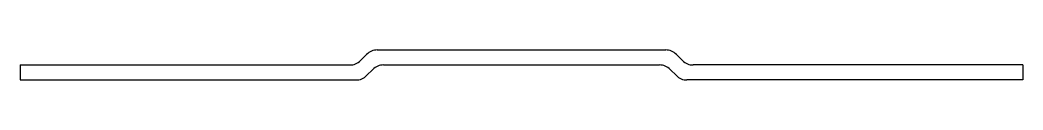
# Model space of a CAD drawing. Header units: millimetres. Extents: x 0 to 100, y 0 to 3.
import ezdxf

# ---------------------------------------------------------------- set-up
doc = ezdxf.new("R2010")
doc.units = ezdxf.units.MM
doc.layers.get('0').update_dxf_attribs({"lineweight": 25, "true_color": 0x000000})

msp = doc.modelspace()

# ---------------------------------------------------------------- linework, layer by layer
for p, q in [((35.62, 3), (64.38, 3)), ((34.56, 2.56), (33.94, 1.94)), ((65.44, 2.56), (66.06, 1.94)), ((0, 1.5), (32.88, 1.5)), ((0, 1.5), (0, 0)), ((35.18, 1.06), (34.56, 0.44)), ((36.24, 1.5), (63.76, 1.5)), ((64.82, 1.06), (65.44, 0.44)), ((100, 1.5), (67.12, 1.5)), ((100, 1.5), (100, 0)), ((0, 0), (33.5, 0)), ((100, 0), (66.5, 0))]:
    msp.add_line(p, q)
for centre, start, end in [((35.62, 1.5), 90, 135), ((64.38, 1.5), 45, 90), ((32.88, 3), 270, 315), ((36.24, 0), 90, 135), ((63.76, 0), 45, 90), ((67.12, 3), 225, 270), ((33.5, 1.5), 270, 315), ((66.5, 1.5), 225, 270)]:
    msp.add_arc(centre, 1.5, start, end)

doc.saveas('drawing.dxf')
